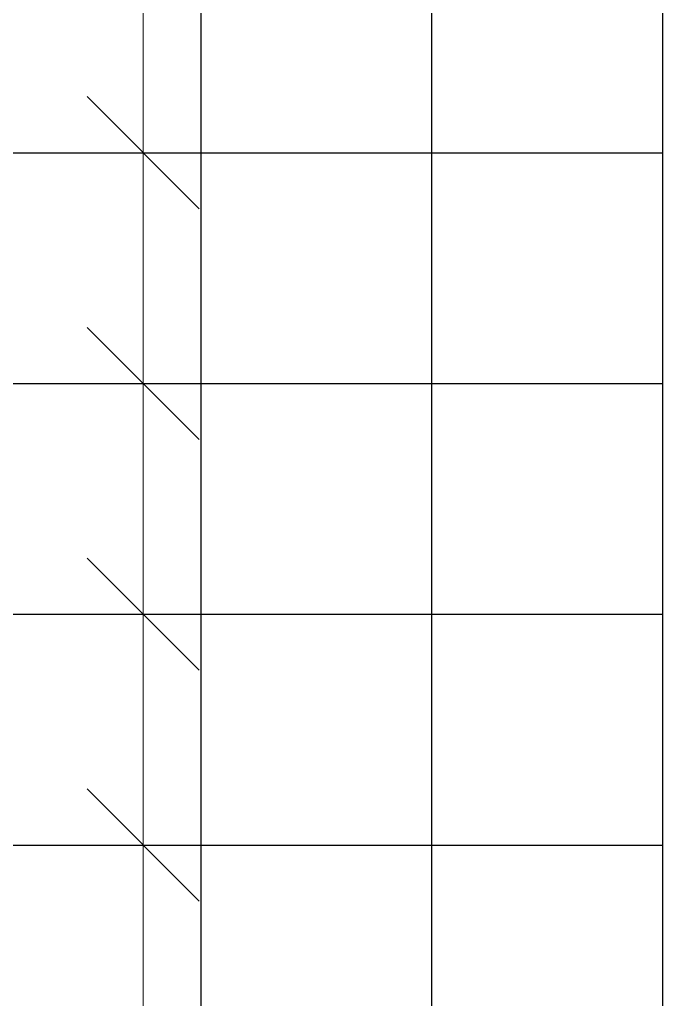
# Model space of a CAD drawing. Header units: millimetres. Extents: x -1004 to 900128, y -352756 to 107728.
# Drawn here: x 17654 to 18768, y -67481 to -65783 of the extents above; entities that cross this region are included whole.
import ezdxf

# ---------------------------------------------------------------- set-up
doc = ezdxf.new("R2010")
doc.units = ezdxf.units.MM
for name, color, linetype, lineweight in [('basic', 95, 'Continuous', 30), ('size', 45, 'Continuous', 20), ('thin', 153, 'Continuous', 18)]:
    doc.layers.add(name, color=color, linetype=linetype, lineweight=lineweight)

# ---------------------------------------------------------------- blocks, each defined once
blk = doc.blocks.new('*U401')
at = {"layer": 'thin'}
blk.add_line((97.2, -97.2), (-97.2, 97.2), dxfattribs=at)
blk = doc.blocks.new('*U402')
at = {"layer": 'size', "color": 0, "linetype": 'ByBlock', "lineweight": -2, "transparency": 16777216}
for p in [(0, 10800), (0, 10400), (0, 10000), (0, 9600)]:
    blk.add_blockref('*U401', p, dxfattribs=at)

msp = doc.modelspace()

# ---------------------------------------------------------------- linework, layer by layer
at = {"layer": 'basic'}
for p, q in [((17967.799, -63563.549), (17967.799, -76863.549)), ((18367.799, -63563.549), (18367.799, -76863.549)), ((18767.799, -63563.549), (18767.799, -76863.549)), ((16767.799, -66013.549), (18767.799, -66013.549)), ((16767.799, -66413.549), (18767.799, -66413.549)), ((16767.799, -66813.549), (18767.799, -66813.549)), ((16767.799, -67213.549), (18767.799, -67213.549))]:
    msp.add_line(p, q, dxfattribs=at)
at = {"layer": 'thin'}
msp.add_line((17867.799, -63613.549), (17867.799, -77397.104), dxfattribs=at)

# ---------------------------------------------------------------- block references
at = {"layer": 'size'}
msp.add_blockref('*U402', (17867.799, -76813.549), dxfattribs=at)

doc.saveas('drawing.dxf')
